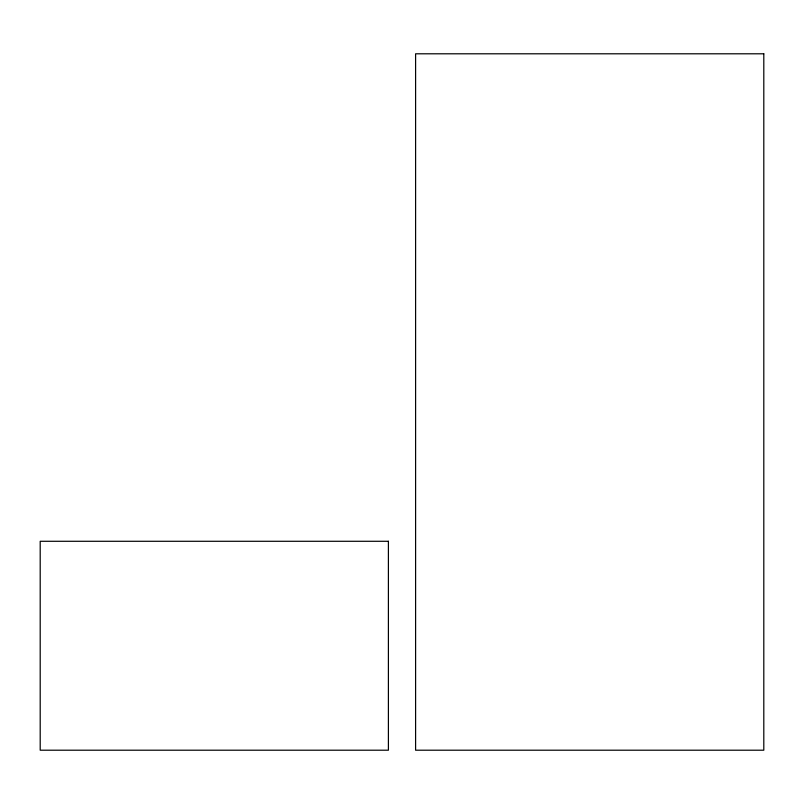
<?xml version="1.0" encoding="UTF-8"?>
<svg xmlns="http://www.w3.org/2000/svg" width="804" height="804" viewBox="0 0 804 804"><rect width="100%" height="100%" fill="white"/><g stroke="black" fill="none" stroke-linecap="round" stroke-linejoin="round"><path stroke-width="1.21" d="M763.8 53.798L415.598 53.798L415.598 750.202L763.8 750.202L763.8 53.798M388.402 541.283L40.2 541.283L40.2 750.202L388.402 750.202L388.402 541.283"/></g></svg>
